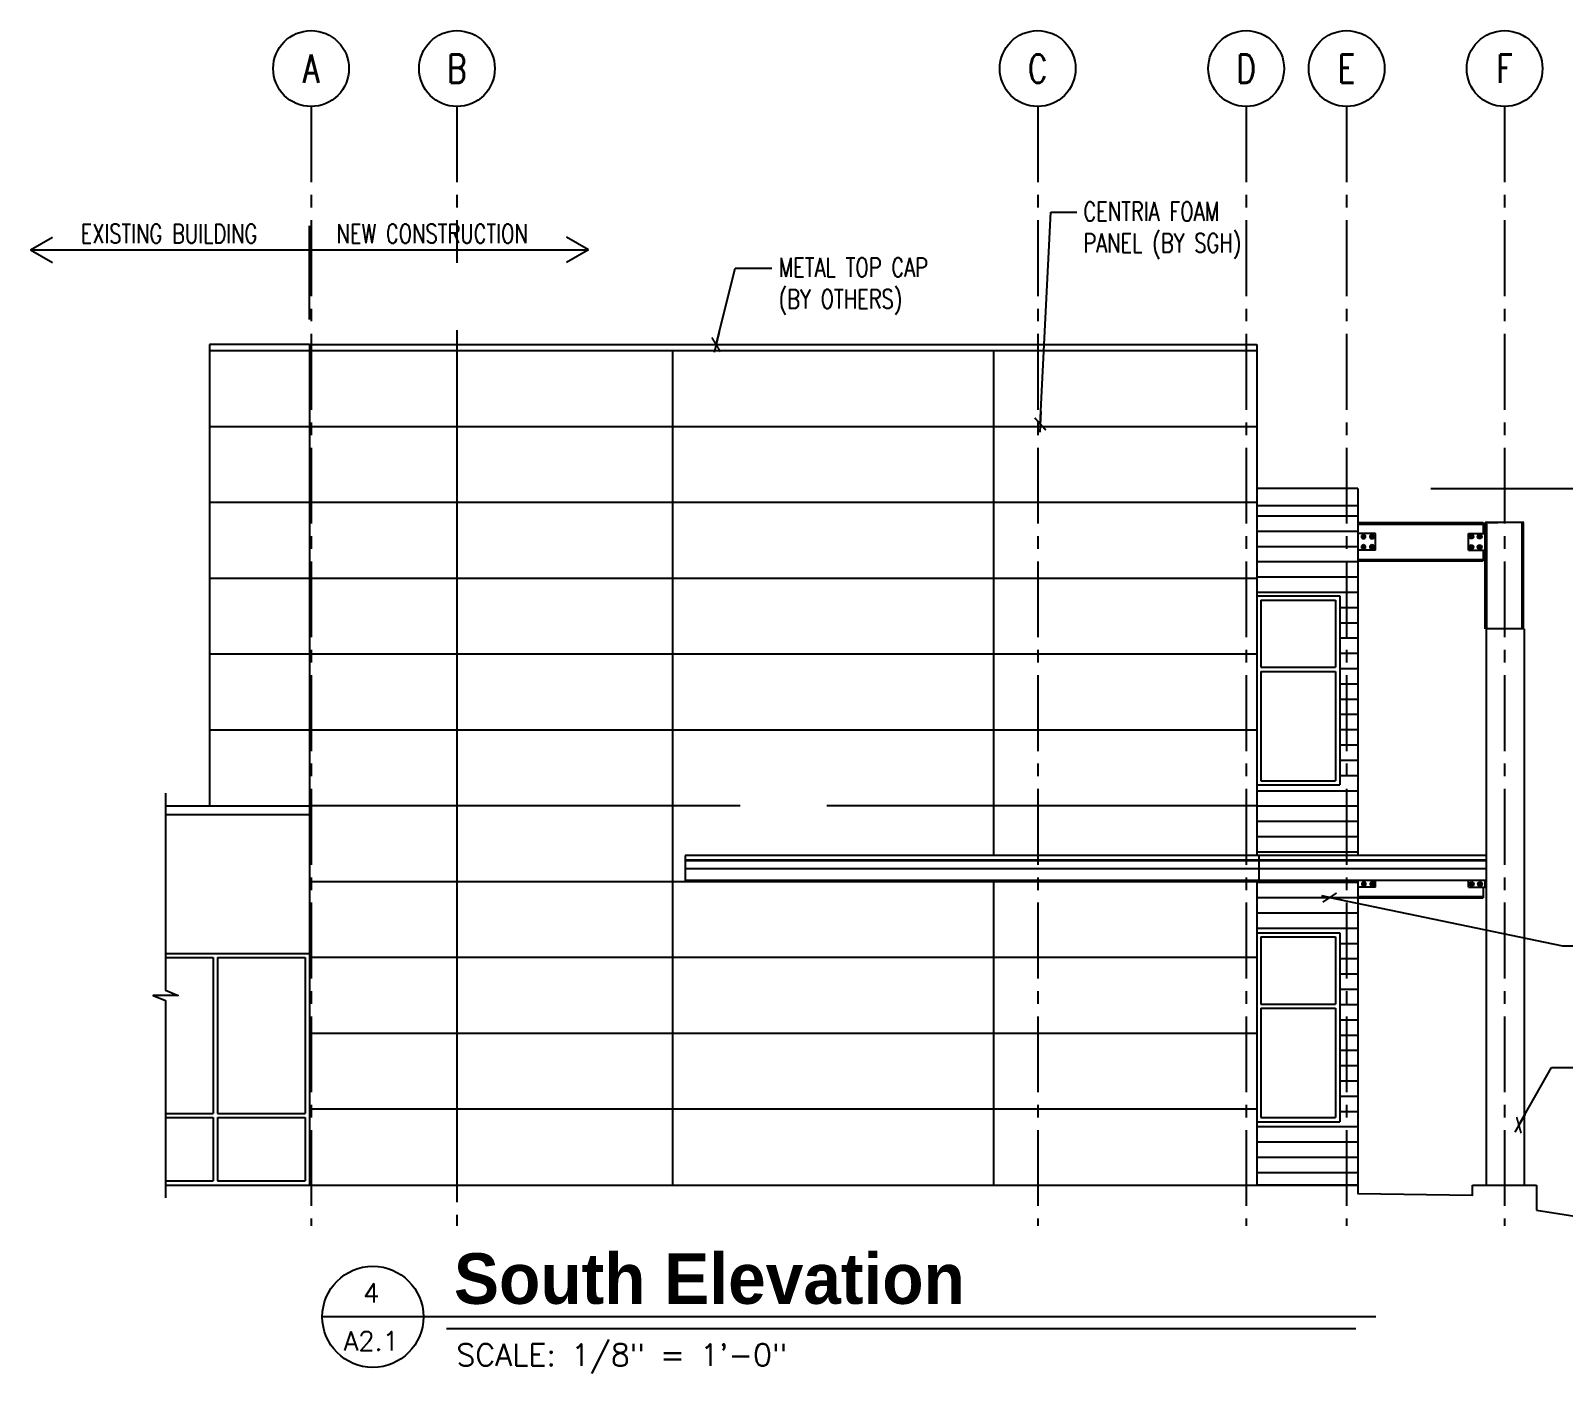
# Model space of a CAD drawing. Header units: inches. Extents: x 0 to 10293, y 0 to 4182.
# Drawn here: x 3077 to 3804, y 2339 to 2977 of the extents above; entities that cross this region are included whole.
import ezdxf
from ezdxf.enums import TextEntityAlignment as Align

# ---------------------------------------------------------------- set-up
doc = ezdxf.new("R2010")
doc.units = ezdxf.units.IN
doc.header["$LTSCALE"] = 48
doc.header["$MEASUREMENT"] = 0
doc.linetypes.add('CENTER2', pattern=[1.125, 0.75, -0.125, 0.125, -0.125])
doc.styles.add('BOLD', font='bold.shx', dxfattribs={"height": 18})
doc.styles.add('NOTATION', font='romans.shx', dxfattribs={"width": 0.75})
doc.styles.add('SIMPLEX', font='SIMPLEX.SHX')
doc.dimstyles.new('AVANT$7', dxfattribs={"dimscale": 96, "dimtxt": 0.09375, "dimasz": 0.078125, "dimexe": 0.0625, "dimexo": 0.046875, "dimgap": 0.03125, "dimtad": 0, "dimdec": 3, "dimrnd": 0.125, "dimzin": 15, "dimdsep": 46, "dimlunit": 4, "dimtxsty": 'NOTATION', "dimblk1": 'AVATICK', "dimblk2": 'AVATICK', "dimsah": 1, "dimcen": 0.0625, "dimdle": 0.09375, "dimclrd": 256, "dimclre": 256, "dimclrt": 11, "dimaunit": 1, "dimadec": 0, "dimazin": 0, "dimtfac": 1.5, "dimtdec": 3, "dimtix": 1, "dimtmove": 1, "dimatfit": 3, "dimldrblk": 'AVATICK', "dimfxl": 0, "dimtvp": 1.25, "dimfrac": 2, "dimtolj": 1, "dimtzin": 15, "dimarcsym": 0})

# ---------------------------------------------------------------- blocks, each defined once
blk = doc.blocks.new('STDTITLE')
at = {"color": 5}
blk.add_line((10.421, 0), (0, 0), dxfattribs=at)
at = {"color": 4}
blk.add_line((10.225, -0.12), (1.227, -0.12), dxfattribs=at)
at = {"color": 5}
blk.add_circle((0.5, 0), 0.5, dxfattribs=at)
at = {"color": 4, "flags": 12}
for tag, p, height, style in [('TITLE2', (1.302, 0.78), 0.5, 'BOLD'), ('TITLE1', (1.302, 0.128), 0.5, 'BOLD'), ('SCALE', (1.326, -0.486), 0.219, 'SIMPLEX')]:
    blk.add_attdef(tag, p, '', height=height, dxfattribs=dict(at, style=style))
at = {"color": 4, "style": 'SIMPLEX', "flags": 12}
for tag, p in [('INFORMATION3', (10.222, 0.791)), ('INFORMATION2', (10.222, 0.462)), ('INFORMATION1', (10.222, 0.133))]:
    blk.add_attdef(tag, text='', height=0.188, dxfattribs=at).set_placement(p, align=Align.RIGHT)
blk.add_attdef('DETNO', text='', height=0.188, dxfattribs=at).set_placement((0.484, 0.142), align=Align.CENTER)
blk.add_attdef('SHTNO', text='', height=0.188, dxfattribs=at).set_placement((0.484, -0.145), align=Align.TOP_CENTER)
blk = doc.blocks.new('AVATICK')
blk.add_line((-1, 0), (0.63, 0))
at = {"const_width": 0.141}
blk.add_lwpolyline([(0.47, 0.47), (-0.47, -0.47)], dxfattribs=at)
blk = doc.blocks.new('COLNUMC')
at = {"linetype": 'Continuous'}
blk.add_circle((0, 0), 0.5, dxfattribs=at)
at = {"linetype": 'Continuous', "style": 'SIMPLEX', "width": 0.75}
blk.add_attdef('COLUMN', text='', height=0.375, dxfattribs=at).set_placement((0, 0), align=Align.MIDDLE)

msp = doc.modelspace()

# ---------------------------------------------------------------- linework, layer by layer
at = {"linetype": 'CENTER2'}
for p, q in [((3209.86019, 2940.80937), (3209.86019, 2409.30453)), ((3279.11019, 2940.80937), (3279.11019, 2866.63123)), ((3554.86019, 2940.80937), (3554.86019, 2409.30453)), ((3653.86019, 2940.80937), (3653.86019, 2409.30453)), ((3701.54769, 2940.80937), (3701.54769, 2409.30453)), ((3776.54769, 2940.80937), (3776.54769, 2409.30453)), ((3279.11019, 2834.57357), (3279.11019, 2409.30453))]:
    msp.add_line(p, q, dxfattribs=at)
for p, q in [((3209.11019, 2839.73939), (3209.11019, 2884.22449)), ((3076.70838, 2872.80927), (3087.10068, 2878.80927)), ((3341.51201, 2872.80927), (3331.11971, 2878.80927)), ((3076.70838, 2872.80927), (3341.51201, 2872.80927)), ((3076.70838, 2872.80927), (3087.10068, 2866.80927)), ((3341.51201, 2872.80927), (3331.11971, 2866.80927)), ((3161.62269, 2827.73939), (3161.62269, 2608.73939)), ((3209.11019, 2827.73939), (3161.62269, 2827.73939)), ((3658.87269, 2824.73939), (3161.62269, 2824.73939)), ((3209.11019, 2827.73939), (3209.11019, 2428.73939)), ((3209.11019, 2827.73939), (3381.43519, 2827.73939)), ((3279.11019, 2824.73939), (3279.11019, 2585.23939)), ((3381.43519, 2827.73939), (3658.87269, 2827.73939)), ((3381.43519, 2824.73939), (3381.43519, 2428.73939)), ((3533.86019, 2824.73939), (3533.86019, 2585.23939)), ((3658.87269, 2827.73939), (3658.87269, 2585.23939)), ((3658.87269, 2788.73939), (3161.62269, 2788.73939)), ((3706.87269, 2759.48634), (3658.87269, 2759.48634)), ((3706.87269, 2759.48634), (3706.87269, 2585.23939)), ((3741.49769, 2759.48634), (3817.63023, 2759.48634)), ((3658.87269, 2752.73939), (3161.62269, 2752.73939)), ((3658.87269, 2751.37237), (3706.87269, 2751.37237)), ((3658.87269, 2746.47346), (3706.87269, 2746.47346)), ((3658.87269, 2739.22346), (3706.87269, 2739.22346)), ((3706.87269, 2743.23939), (3766.37269, 2743.23939)), ((3706.87269, 2742.55939), (3766.37269, 2742.55939)), ((3715.21402, 2738.13439), (3706.87269, 2738.13439)), ((3708.90556, 2736.63439), (3709.23032, 2737.19689)), ((3709.23032, 2736.07189), (3708.90556, 2736.63439)), ((3709.87984, 2737.19689), (3710.2046, 2736.63439)), ((3710.2046, 2736.63439), (3709.87984, 2736.07189)), ((3712.90556, 2736.63439), (3713.23032, 2737.19689)), ((3713.23032, 2736.07189), (3712.90556, 2736.63439)), ((3713.87984, 2737.19689), (3714.2046, 2736.63439)), ((3714.2046, 2736.63439), (3713.87984, 2736.07189)), ((3715.21402, 2730.13439), (3715.21402, 2738.13439)), ((3759.37269, 2730.13439), (3759.37269, 2738.13439)), ((3759.37269, 2738.13439), (3767.37269, 2738.13439)), ((3761.03852, 2737.19689), (3760.389, 2737.19689)), ((3761.36328, 2736.63439), (3761.03852, 2737.19689)), ((3761.03852, 2736.07189), (3761.36328, 2736.63439)), ((3764.389, 2737.19689), (3764.06424, 2736.63439)), ((3764.06424, 2736.63439), (3764.389, 2736.07189)), ((3765.03852, 2737.19689), (3764.389, 2737.19689)), ((3765.36328, 2736.63439), (3765.03852, 2737.19689)), ((3765.03852, 2736.07189), (3765.36328, 2736.63439)), ((3766.37269, 2743.23939), (3766.37269, 2742.55939)), ((3766.37269, 2742.55939), (3766.37269, 2738.06439)), ((3767.12269, 2738.13439), (3767.12269, 2730.13439)), ((3767.37269, 2738.13439), (3767.12269, 2738.13439)), ((3768.12269, 2743.23939), (3767.37269, 2743.23939)), ((3767.37269, 2692.73939), (3767.37269, 2743.23939)), ((3768.05269, 2692.73939), (3768.05269, 2743.23939)), ((3784.97269, 2743.23939), (3768.12269, 2743.23939)), ((3768.80269, 2743.23939), (3773.29769, 2743.23939)), ((3784.90269, 2692.73939), (3784.90269, 2743.23939)), ((3785.72269, 2743.23939), (3784.97269, 2743.23939)), ((3785.58269, 2692.73939), (3785.58269, 2743.23939)), ((3658.87269, 2731.97346), (3706.87269, 2731.97346)), ((3715.21402, 2730.13439), (3706.87269, 2730.13439)), ((3709.87984, 2736.07189), (3709.23032, 2736.07189)), ((3709.23032, 2732.19689), (3709.87984, 2732.19689)), ((3709.87984, 2732.19689), (3710.2046, 2731.63439)), ((3712.90556, 2731.63439), (3713.23032, 2732.19689)), ((3713.87984, 2736.07189), (3713.23032, 2736.07189)), ((3713.23032, 2732.19689), (3713.87984, 2732.19689)), ((3713.87984, 2732.19689), (3714.2046, 2731.63439)), ((3759.37269, 2730.13439), (3767.37269, 2730.13439)), ((3760.389, 2732.19689), (3760.06424, 2731.63439)), ((3760.06424, 2731.63439), (3760.389, 2731.07189)), ((3760.389, 2736.07189), (3761.03852, 2736.07189)), ((3761.03852, 2732.19689), (3760.389, 2732.19689)), ((3761.36328, 2731.63439), (3761.03852, 2732.19689)), ((3761.03852, 2731.07189), (3761.36328, 2731.63439)), ((3764.389, 2732.19689), (3764.06424, 2731.63439)), ((3764.06424, 2731.63439), (3764.389, 2731.07189)), ((3764.389, 2736.07189), (3765.03852, 2736.07189)), ((3765.03852, 2732.19689), (3764.389, 2732.19689)), ((3765.36328, 2731.63439), (3765.03852, 2732.19689)), ((3765.03852, 2731.07189), (3765.36328, 2731.63439)), ((3766.37269, 2730.06439), (3766.37269, 2725.70939)), ((3658.87269, 2724.72346), (3706.87269, 2724.72346)), ((3706.73519, 2725.70939), (3766.37269, 2725.70939)), ((3706.73519, 2725.02939), (3766.37269, 2725.02939)), ((3766.37269, 2725.70939), (3766.37269, 2725.02939)), ((3658.87269, 2716.73939), (3161.62269, 2716.73939)), ((3658.87269, 2717.47346), (3706.87269, 2717.47346)), ((3658.87269, 2710.22346), (3706.87269, 2710.22346)), ((3658.87269, 2708.46838), (3698.24769, 2708.46838)), ((3658.87269, 2708.46838), (3658.87269, 2618.73939)), ((3698.24769, 2708.46838), (3698.24769, 2618.73939)), ((3660.87269, 2706.48895), (3696.24769, 2706.48895)), ((3660.87269, 2706.48895), (3660.87269, 2674.61439)), ((3696.24769, 2706.48895), (3696.24769, 2674.61439)), ((3698.24769, 2702.97346), (3706.87269, 2702.97346)), ((3698.24769, 2695.72346), (3706.87269, 2695.72346)), ((3767.87269, 2692.73939), (3767.87269, 2428.73939)), ((3785.87269, 2692.73939), (3767.87269, 2692.73939)), ((3785.87269, 2692.73939), (3785.87269, 2428.73939)), ((3698.24769, 2688.47346), (3706.87269, 2688.47346)), ((3658.87269, 2680.73939), (3161.62269, 2680.73939)), ((3698.24769, 2681.22346), (3706.87269, 2681.22346)), ((3660.87269, 2674.61439), (3696.24769, 2674.61439)), ((3660.87269, 2672.63495), (3696.24769, 2672.63495)), ((3660.87269, 2672.63495), (3660.87269, 2620.71882)), ((3696.24769, 2672.63495), (3696.24769, 2620.71882)), ((3698.24769, 2673.97346), (3706.87269, 2673.97346)), ((3698.24769, 2666.72346), (3706.87269, 2666.72346)), ((3698.24769, 2659.47346), (3706.87269, 2659.47346)), ((3698.24769, 2652.22346), (3706.87269, 2652.22346)), ((3658.87269, 2644.73939), (3161.62269, 2644.73939)), ((3698.24769, 2644.97346), (3706.87269, 2644.97346)), ((3698.24769, 2637.72346), (3706.87269, 2637.72346)), ((3698.24769, 2630.47346), (3706.87269, 2630.47346)), ((3660.87269, 2620.71882), (3696.24769, 2620.71882)), ((3698.24769, 2623.22346), (3706.87269, 2623.22346)), ((3658.87269, 2618.73939), (3698.24769, 2618.73939)), ((3658.87269, 2615.97346), (3706.87269, 2615.97346)), ((3140.80047, 2608.73939), (3209.11019, 2608.73939)), ((3413.58978, 2608.73939), (3209.11019, 2608.73939)), ((3279.11019, 2608.73939), (3279.11019, 2428.73939)), ((3658.87269, 2608.73939), (3454.77958, 2608.73939)), ((3658.87269, 2608.72346), (3706.87269, 2608.72346)), ((3140.80047, 2604.73939), (3209.11019, 2604.73939)), ((3658.87269, 2601.47346), (3706.87269, 2601.47346)), ((3658.87269, 2594.22346), (3706.87269, 2594.22346)), ((3659.87269, 2585.23939), (3387.43519, 2585.23939)), ((3387.43519, 2585.23939), (3387.43519, 2573.36939)), ((3658.87269, 2586.97346), (3706.87269, 2586.97346)), ((3659.87269, 2585.23939), (3659.87269, 2573.36939)), ((3767.87269, 2585.23939), (3659.87269, 2585.23939)), ((3659.87269, 2583.02939), (3387.43519, 2583.02939)), ((3387.43519, 2582.86314), (3659.87269, 2582.86314)), ((3659.87269, 2578.86314), (3387.43519, 2578.86314)), ((3767.87269, 2583.02939), (3659.87269, 2583.02939)), ((3659.87269, 2582.86314), (3767.87269, 2582.86314)), ((3767.87269, 2578.86314), (3659.87269, 2578.86314)), ((3658.87269, 2572.73939), (3209.11019, 2572.73939)), ((3659.87269, 2573.36939), (3387.43519, 2573.36939)), ((3533.86019, 2573.36939), (3533.86019, 2428.73939)), ((3658.87269, 2573.36939), (3658.87269, 2428.73939)), ((3658.87269, 2572.47346), (3706.87269, 2572.47346)), ((3767.87269, 2573.36939), (3659.87269, 2573.36939)), ((3715.21402, 2570.13439), (3706.73519, 2570.13439)), ((3706.87269, 2573.36939), (3706.87269, 2428.73939)), ((3709.0645, 2571.63439), (3709.38926, 2572.19689)), ((3709.38926, 2571.07189), (3709.0645, 2571.63439)), ((3709.38926, 2572.19689), (3710.03878, 2572.19689)), ((3710.03878, 2571.07189), (3709.38926, 2571.07189)), ((3710.03878, 2572.19689), (3710.36354, 2571.63439)), ((3710.36354, 2571.63439), (3710.03878, 2571.07189)), ((3713.0645, 2571.63439), (3713.38926, 2572.19689)), ((3713.38926, 2571.07189), (3713.0645, 2571.63439)), ((3713.38926, 2572.19689), (3714.03878, 2572.19689)), ((3714.03878, 2571.07189), (3713.38926, 2571.07189)), ((3714.03878, 2572.19689), (3714.36354, 2571.63439)), ((3714.36354, 2571.63439), (3714.03878, 2571.07189)), ((3715.21402, 2570.13439), (3715.21402, 2573.36939)), ((3759.37269, 2570.13439), (3759.37269, 2573.36939)), ((3759.37269, 2570.13439), (3767.37269, 2570.13439)), ((3760.54793, 2572.19689), (3760.22317, 2571.63439)), ((3760.22317, 2571.63439), (3760.54793, 2571.07189)), ((3761.19745, 2572.19689), (3760.54793, 2572.19689)), ((3760.54793, 2571.07189), (3761.19745, 2571.07189)), ((3761.52221, 2571.63439), (3761.19745, 2572.19689)), ((3761.19745, 2571.07189), (3761.52221, 2571.63439)), ((3764.54793, 2572.19689), (3764.22317, 2571.63439)), ((3764.22317, 2571.63439), (3764.54793, 2571.07189)), ((3765.19745, 2572.19689), (3764.54793, 2572.19689)), ((3764.54793, 2571.07189), (3765.19745, 2571.07189)), ((3765.52221, 2571.63439), (3765.19745, 2572.19689)), ((3765.19745, 2571.07189), (3765.52221, 2571.63439)), ((3766.37269, 2570.06439), (3766.37269, 2565.70939)), ((3767.12269, 2573.36939), (3767.12269, 2570.13439)), ((3658.87269, 2565.22346), (3706.87269, 2565.22346)), ((3706.87269, 2565.70939), (3766.37269, 2565.70939)), ((3706.87269, 2565.02939), (3766.37269, 2565.02939)), ((3766.37269, 2565.70939), (3766.37269, 2565.02939)), ((3658.87269, 2557.97346), (3706.87269, 2557.97346)), ((3658.87269, 2550.72346), (3706.87269, 2550.72346)), ((3658.87269, 2548.48939), (3698.24769, 2548.48939)), ((3698.24769, 2548.48939), (3698.24769, 2458.76039)), ((3660.87269, 2546.50995), (3660.87269, 2514.63539)), ((3660.87269, 2546.50995), (3696.24769, 2546.50995)), ((3696.24769, 2546.50995), (3696.24769, 2514.63539)), ((3698.24769, 2543.47346), (3706.87269, 2543.47346)), ((3140.80047, 2538.73939), (3209.11019, 2538.73939)), ((3140.80047, 2536.73939), (3163.43009, 2536.73939)), ((3163.43009, 2536.73939), (3163.43009, 2462.73939)), ((3165.43009, 2536.73939), (3165.43009, 2462.73939)), ((3165.43009, 2536.73939), (3207.11019, 2536.73939)), ((3207.11019, 2536.73939), (3207.11019, 2462.73939)), ((3658.87269, 2536.73939), (3209.11019, 2536.73939)), ((3698.24769, 2536.22346), (3706.87269, 2536.22346)), ((3698.24769, 2528.97346), (3706.87269, 2528.97346)), ((3698.24769, 2521.72346), (3706.87269, 2521.72346)), ((3660.87269, 2514.63539), (3696.24769, 2514.63539)), ((3660.87269, 2512.65596), (3660.87269, 2460.73983)), ((3660.87269, 2512.65596), (3696.24769, 2512.65596)), ((3696.24769, 2512.65596), (3696.24769, 2460.73983)), ((3698.24769, 2514.47346), (3706.87269, 2514.47346)), ((3698.24769, 2507.22346), (3706.87269, 2507.22346)), ((3658.87269, 2500.73939), (3209.11019, 2500.73939)), ((3698.24769, 2499.97346), (3706.87269, 2499.97346)), ((3698.24769, 2492.72346), (3706.87269, 2492.72346)), ((3698.24769, 2485.47346), (3706.87269, 2485.47346)), ((3698.24769, 2478.22346), (3706.87269, 2478.22346)), ((3698.24769, 2470.97346), (3706.87269, 2470.97346)), ((3140.80047, 2462.73939), (3163.43009, 2462.73939)), ((3140.80047, 2460.73939), (3163.43009, 2460.73939)), ((3163.43009, 2460.73939), (3163.43009, 2430.73939)), ((3165.43009, 2462.73939), (3207.11019, 2462.73939)), ((3165.43009, 2460.73939), (3165.43009, 2430.73939)), ((3165.43009, 2460.73939), (3207.11019, 2460.73939)), ((3207.11019, 2460.73939), (3207.11019, 2430.73939)), ((3658.87269, 2464.73939), (3209.11019, 2464.73939)), ((3660.87269, 2460.73983), (3696.24769, 2460.73983)), ((3698.24769, 2463.72346), (3706.87269, 2463.72346)), ((3658.87269, 2458.76039), (3698.24769, 2458.76039)), ((3658.87269, 2456.47346), (3706.87269, 2456.47346)), ((3658.87269, 2449.22346), (3706.87269, 2449.22346)), ((3658.87269, 2441.97346), (3706.87269, 2441.97346)), ((3140.80047, 2430.73939), (3163.43009, 2430.73939)), ((3165.43009, 2430.73939), (3207.11019, 2430.73939)), ((3658.87269, 2434.72346), (3706.87269, 2434.72346)), ((3140.80047, 2428.73939), (3706.87269, 2428.73939)), ((3706.87269, 2428.73939), (3658.87269, 2428.73939)), ((3761.37269, 2428.73939), (3791.72269, 2428.73939)), ((3791.72269, 2428.73939), (3791.72269, 2416.73939)), ((3791.72269, 2416.73939), (3863.92254, 2405.44028))]:
    msp.add_line(p, q)
at = {"flags": 128}
for points in [[(3709.55508, 2737.63439, 0.414213562), (3708.55508, 2736.63439, 0.414213562), (3709.55508, 2735.63439, 0.414213562), (3710.55508, 2736.63439, 0.414213562), (3709.55508, 2737.63439, 0.414213562)], [(3709.55508, 2737.04039), (3709.55508, 2737.04039, -0.414213562), (3709.96108, 2736.63439, -0.414213562), (3709.55508, 2736.22839, -0.414213562), (3709.14908, 2736.63439, -0.414213562), (3709.55508, 2737.04039, -0.414213562)], [(3713.55508, 2737.63439, 0.414213562), (3712.55508, 2736.63439, 0.414213562), (3713.55508, 2735.63439, 0.414213562), (3714.55508, 2736.63439, 0.414213562), (3713.55508, 2737.63439, 0.414213562)], [(3713.55508, 2737.04039), (3713.55508, 2737.04039, -0.414213562), (3713.96108, 2736.63439, -0.414213562), (3713.55508, 2736.22839, -0.414213562), (3713.14908, 2736.63439, -0.414213562), (3713.55508, 2737.04039, -0.414213562)], [(3709.55508, 2732.63439, 0.414213562), (3708.55508, 2731.63439, 0.414213562), (3709.55508, 2730.63439, 0.414213562), (3710.55508, 2731.63439, 0.414213562), (3709.55508, 2732.63439, 0.414213562)], [(3709.55508, 2732.04039), (3709.55508, 2732.04039, -0.414213562), (3709.96108, 2731.63439, -0.414213562), (3709.55508, 2731.22839, -0.414213562), (3709.14908, 2731.63439, -0.414213562), (3709.55508, 2732.04039, -0.414213562)], [(3713.55508, 2732.63439, 0.414213562), (3712.55508, 2731.63439, 0.414213562), (3713.55508, 2730.63439, 0.414213562), (3714.55508, 2731.63439, 0.414213562), (3713.55508, 2732.63439, 0.414213562)], [(3713.55508, 2732.04039), (3713.55508, 2732.04039, -0.414213562), (3713.96108, 2731.63439, -0.414213562), (3713.55508, 2731.22839, -0.414213562), (3713.14908, 2731.63439, -0.414213562), (3713.55508, 2732.04039, -0.414213562)], [(3709.71402, 2572.63439, 0.414213562), (3708.71402, 2571.63439, 0.414213562), (3709.71402, 2570.63439, 0.414213562), (3710.71402, 2571.63439, 0.414213562), (3709.71402, 2572.63439, 0.414213562)], [(3709.71402, 2572.04039), (3709.71402, 2572.04039, -0.414213562), (3710.12002, 2571.63439, -0.414213562), (3709.71402, 2571.22839, -0.414213562), (3709.30802, 2571.63439, -0.414213562), (3709.71402, 2572.04039, -0.414213562)], [(3713.71402, 2572.63439, 0.414213562), (3712.71402, 2571.63439, 0.414213562), (3713.71402, 2570.63439, 0.414213562), (3714.71402, 2571.63439, 0.414213562), (3713.71402, 2572.63439, 0.414213562)], [(3713.71402, 2572.04039), (3713.71402, 2572.04039, -0.414213562), (3714.12002, 2571.63439, -0.414213562), (3713.71402, 2571.22839, -0.414213562), (3713.30802, 2571.63439, -0.414213562), (3713.71402, 2572.04039, -0.414213562)]]:
    msp.add_lwpolyline(points, format="xyb", dxfattribs=at)
for points in [[(3760.71376, 2737.63439, -0.414213562), (3761.71376, 2736.63439, -0.414213562), (3760.71376, 2735.63439, -0.414213562), (3759.71376, 2736.63439, -0.414213562), (3760.71376, 2737.63439, -0.414213562)], [(3760.71376, 2737.04039), (3760.71376, 2737.04039, 0.414213562), (3760.30776, 2736.63439, 0.414213562), (3760.71376, 2736.22839, 0.414213562), (3761.11976, 2736.63439, 0.414213562), (3760.71376, 2737.04039, 0.414213562)], [(3764.71376, 2737.63439, -0.414213562), (3765.71376, 2736.63439, -0.414213562), (3764.71376, 2735.63439, -0.414213562), (3763.71376, 2736.63439, -0.414213562), (3764.71376, 2737.63439, -0.414213562)], [(3764.71376, 2737.04039), (3764.71376, 2737.04039, 0.414213562), (3764.30776, 2736.63439, 0.414213562), (3764.71376, 2736.22839, 0.414213562), (3765.11976, 2736.63439, 0.414213562), (3764.71376, 2737.04039, 0.414213562)], [(3760.71376, 2732.63439, -0.414213562), (3761.71376, 2731.63439, -0.414213562), (3760.71376, 2730.63439, -0.414213562), (3759.71376, 2731.63439, -0.414213562), (3760.71376, 2732.63439, -0.414213562)], [(3760.71376, 2732.04039), (3760.71376, 2732.04039, 0.414213562), (3760.30776, 2731.63439, 0.414213562), (3760.71376, 2731.22839, 0.414213562), (3761.11976, 2731.63439, 0.414213562), (3760.71376, 2732.04039, 0.414213562)], [(3764.71376, 2732.63439, -0.414213562), (3765.71376, 2731.63439, -0.414213562), (3764.71376, 2730.63439, -0.414213562), (3763.71376, 2731.63439, -0.414213562), (3764.71376, 2732.63439, -0.414213562)], [(3764.71376, 2732.04039), (3764.71376, 2732.04039, 0.414213562), (3764.30776, 2731.63439, 0.414213562), (3764.71376, 2731.22839, 0.414213562), (3765.11976, 2731.63439, 0.414213562), (3764.71376, 2732.04039, 0.414213562)], [(3760.87269, 2572.63439, -0.414213562), (3761.87269, 2571.63439, -0.414213562), (3760.87269, 2570.63439, -0.414213562), (3759.87269, 2571.63439, -0.414213562), (3760.87269, 2572.63439, -0.414213562)], [(3760.87269, 2572.04039), (3760.87269, 2572.04039, 0.414213562), (3760.46669, 2571.63439, 0.414213562), (3760.87269, 2571.22839, 0.414213562), (3761.27869, 2571.63439, 0.414213562), (3760.87269, 2572.04039, 0.414213562)], [(3764.87269, 2572.63439, -0.414213562), (3765.87269, 2571.63439, -0.414213562), (3764.87269, 2570.63439, -0.414213562), (3763.87269, 2571.63439, -0.414213562), (3764.87269, 2572.63439, -0.414213562)], [(3764.87269, 2572.04039), (3764.87269, 2572.04039, 0.414213562), (3764.46669, 2571.63439, 0.414213562), (3764.87269, 2571.22839, 0.414213562), (3765.27869, 2571.63439, 0.414213562), (3764.87269, 2572.04039, 0.414213562)]]:
    msp.add_lwpolyline(points, format="xyb")
msp.add_lwpolyline([(3140.80047, 2614.73939), (3140.80047, 2521.18743), (3146.80047, 2518.73939), (3134.80047, 2518.73939), (3140.80047, 2516.29135), (3140.80047, 2422.73939)])
msp.add_lwpolyline([(3706.87269, 2428.73939), (3706.87269, 2424.70548), (3761.37269, 2423.91066), (3761.37269, 2428.73939)], dxfattribs=at)
for centre in [(3709.55508, 2736.63439), (3713.55508, 2736.63439), (3760.71376, 2736.63439), (3764.71376, 2736.63439), (3709.55508, 2731.63439), (3713.55508, 2731.63439), (3760.71376, 2731.63439), (3764.71376, 2731.63439), (3709.71402, 2571.63439), (3713.71402, 2571.63439), (3760.87269, 2571.63439), (3764.87269, 2571.63439)]:
    msp.add_circle(centre, 0.5625)

# ---------------------------------------------------------------- block references
at = {"linetype": 'Continuous', "xscale": 36, "yscale": 36, "zscale": 36}
for p, values in [((3209.86019, 2958.80937), {'COLUMN': 'A'}), ((3279.11019, 2958.80937), {'COLUMN': 'B'}), ((3554.86019, 2958.80937), {'COLUMN': 'C'}), ((3653.86019, 2958.80937), {'COLUMN': 'D'}), ((3701.54769, 2958.80937), {'COLUMN': 'E'}), ((3776.54769, 2958.80937), {'COLUMN': 'F'})]:
    msp.add_blockref('COLNUMC', p, dxfattribs=at).add_auto_attribs(values)
at = {"layer": 'Defpoints'}
ref = msp.add_blockref('STDTITLE', (3215.18836, 2366.17692), dxfattribs=dict(at, xscale=48, yscale=48, zscale=48))
ref.add_attrib('DETNO', '4', dxfattribs={"layer": '0', "color": 4, "height": 9.0036, "style": 'SIMPLEX', "flags": 12}).set_placement((3238.44149, 2372.96915), align=Align.CENTER)
ref.add_attrib('SHTNO', 'A2.1', dxfattribs={"layer": '0', "color": 4, "height": 9.0036, "style": 'SIMPLEX', "flags": 12}).set_placement((3238.44149, 2359.20473), align=Align.TOP_CENTER)
ref.add_attrib('TITLE1', 'South Elevation', (3277.67433, 2372.33899), dxfattribs={"layer": '0', "color": 4, "height": 24.0096, "style": 'BOLD', "flags": 12})
ref.add_attrib('SCALE', 'SCALE: 1/8" = 1\'-0"', (3278.8227, 2342.84735), dxfattribs={"layer": '0', "color": 4, "height": 10.5042, "style": 'SIMPLEX', "flags": 12})

# ---------------------------------------------------------------- texts
at = {"char_height": 9, "attachment_point": 1, "style": 'NOTATION'}
for s, insert, width in [('{\\Fsimplex.shx|c0;CENTRIA FOAM\\P\\Fsimplex.shx|c1;PANEL\\Fsimplex.shx|c0; }(BY SGH)', (3576.55211, 2895.46532), 78.975), ('{\\Fsimplex.shx;EXISTING BUILDING}', (3100.42541, 2884.91666), 122.875), ('{\\Fsimplex.shx;NEW CONSTRUCTION}', (3221.95092, 2884.91666), 122.875), ('{\\Fsimplex.shx|c1;METAL TOP CAP\\P}(BY OTHERS)', (3431.83637, 2868.90894), 122.875)]:
    msp.add_mtext(s, dxfattribs=dict(at, insert=insert, width=width))

# ---------------------------------------------------------------- leaders
for points in [[(3556.10919, 2790.0377), (3561.12569, 2890.64366), (3573.41017, 2890.64366)], [(3402.18621, 2827.73939), (3411.14455, 2864.08728), (3428.69442, 2864.08728)], [(3693.49769, 2565.22346), (3804.11657, 2542.31947), (3839.21631, 2542.31947)], [(3783.3294, 2457.19596), (3798.84139, 2484.48952), (3816.39126, 2484.48952)]]:
    msp.add_leader(points, dimstyle='AVANT$7', override={"dimscale": 24, "dimasz": 0.25})

doc.saveas('drawing.dxf')
